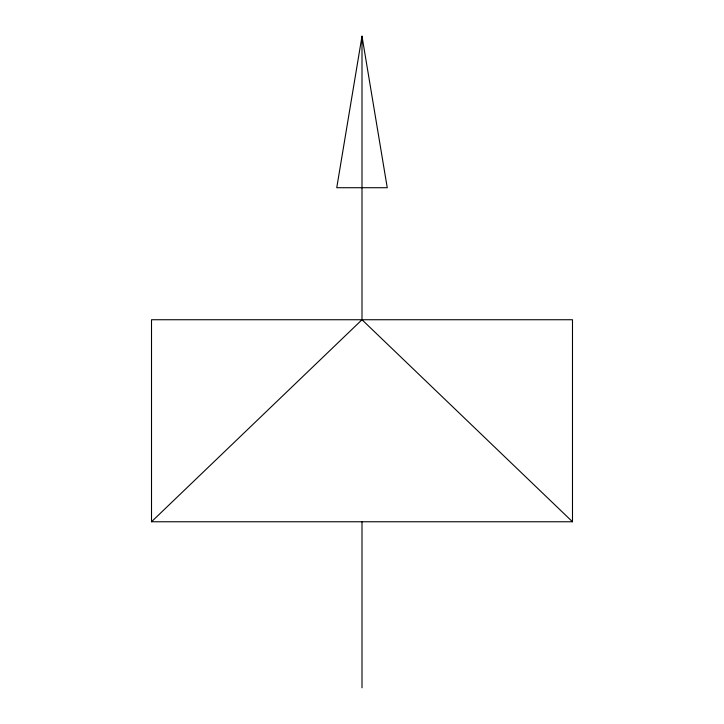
<?xml version="1.0" encoding="UTF-8"?>
<svg xmlns="http://www.w3.org/2000/svg" width="724" height="724" viewBox="0 0 724 724"><rect width="100%" height="100%" fill="white"/><g stroke="black" fill="none" stroke-linecap="round" stroke-linejoin="round"><path stroke-width="1.09" d="M362 36.2L336.751 187.715L387.25 187.715L362 36.2L362 319.737L151.515 521.76L151.515 319.737L572.485 319.737L572.485 521.76L151.515 521.76M362 319.737L572.485 521.76M362 521.76L362 687.8"/></g></svg>
